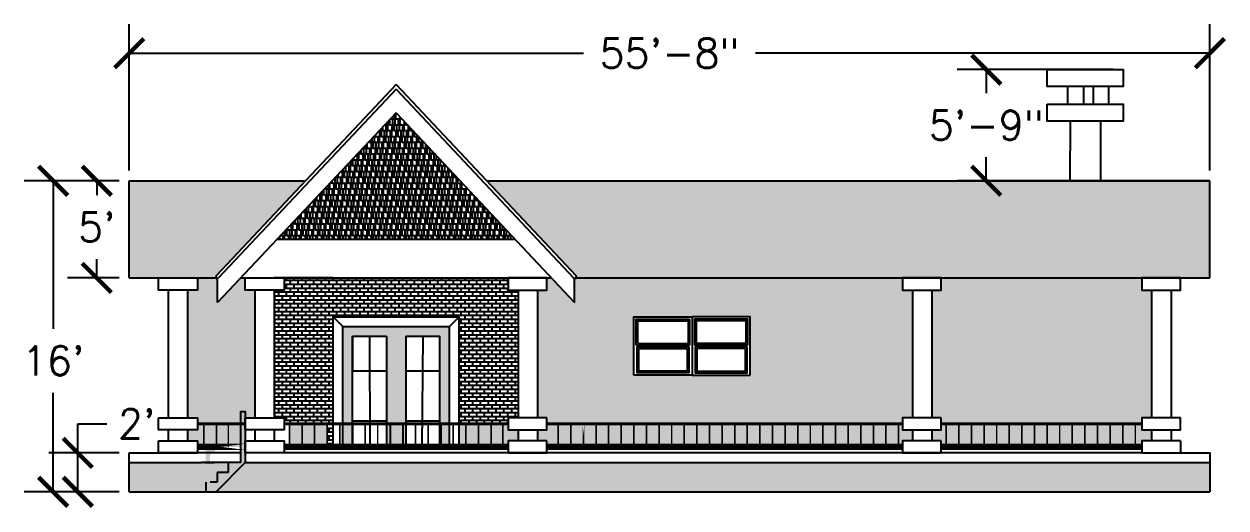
# Model space of a CAD drawing. Header units: inches. Extents: x 315 to 1194, y 262 to 1351.
# Drawn here: x 330 to 1073, y 1052 to 1351 of the extents above; entities that cross this region are included whole.
import ezdxf

# ---------------------------------------------------------------- set-up
doc = ezdxf.new("R2010")
doc.units = ezdxf.units.IN
doc.header["$MEASUREMENT"] = 0
doc.layers.get('0').update_dxf_attribs({"plot": 0})
doc.styles.get("Standard").update_dxf_attribs({"font": 'simplex.shx'})
doc.dimstyles.new('DIM', dxfattribs={"dimscale": 100, "dimtxt": 0.18, "dimasz": 0.18, "dimexe": 0.18, "dimexo": 0.0625, "dimgap": 0.09, "dimtad": 0, "dimtih": 1, "dimtoh": 1, "dimrnd": 1, "dimzin": 0, "dimdsep": 46, "dimlunit": 4, "dimtxsty": 'Standard', "dimblk": 'ARCHTICK', "dimcen": 0.09, "dimadec": 0, "dimazin": 0, "dimtfac": 1, "dimtofl": 0, "dimtmove": 0, "dimatfit": 3, "dimfxl": 1, "dimfrac": 1, "dimtolj": 1, "dimtzin": 0, "dimarcsym": 0})

# ---------------------------------------------------------------- blocks, each defined once
blk = doc.blocks.new('Window - Wood Frame 36 x 36 in.')
for p, q in [((1.5, 18.5), (34.5, 18.5)), ((2, 17.5), (34, 17.5)), ((2.5, 19.5), (33.5, 19.5)), ((3, 16.5), (33, 16.5))]:
    blk.add_line(p, q)
blk.add_lwpolyline([(0, 0), (0, 36), (36, 36), (36, 0)], close=True)
for points in [[(1.5, 18.5), (1.5, 34.5), (34.5, 34.5), (34.5, 18.5)], [(2.5, 19.5), (2.5, 33.5), (33.5, 33.5), (33.5, 19.5)], [(34, 17.5), (34, 1.5), (2, 1.5), (2, 17.5)], [(33, 16.5), (33, 2.5), (3, 2.5), (3, 16.5)]]:
    blk.add_lwpolyline(points)
blk = doc.blocks.new('_ArchTick')
at = {"color": 0, "linetype": 'ByBlock', "const_width": 0.15}
blk.add_lwpolyline([(-0.5, -0.5), (0.5, 0.5)], dxfattribs=at)
blk = doc.blocks.new('*D24')
at = {"color": 0, "lineweight": -2, "transparency": 16777216}
for p, q in [((394.76, 1260.47), (394.76, 1350.94)), ((1062.76, 1260.47), (1062.76, 1350.94)), ((394.76, 1332.94), (675.62, 1332.94)), ((1062.76, 1332.94), (781.9, 1332.94))]:
    blk.add_line(p, q, dxfattribs=at)
at = {"layer": 'Defpoints', "color": 0, "transparency": 16777216}
for p in [(1062.76, 1332.94), (394.76, 1254.22), (1062.76, 1254.22)]:
    blk.add_point(p, dxfattribs=at)
at = {"color": 0, "lineweight": -2, "transparency": 16777216, "xscale": 18, "yscale": 18, "zscale": 18, "rotation": 180}
blk.add_blockref('_ArchTick', (394.76, 1332.94), dxfattribs=at)
at = {"color": 0, "lineweight": -2, "transparency": 16777216, "xscale": 18, "yscale": 18, "zscale": 18}
blk.add_blockref('_ArchTick', (1062.76, 1332.94), dxfattribs=at)
at = {"color": 0, "transparency": 16777216, "insert": (728.76, 1332.94), "char_height": 18, "attachment_point": 5}
blk.add_mtext('\\A1;55\'-8"', dxfattribs=at)
blk = doc.blocks.new('*D25')
at = {"color": 0, "lineweight": -2, "transparency": 16777216}
for p, q in [((388.51, 1254.22), (329.75, 1254.22)), ((347.75, 1254.22), (347.75, 1162.82)), ((347.75, 1062.22), (347.75, 1123.39)), ((388.51, 1062.22), (329.75, 1062.22))]:
    blk.add_line(p, q, dxfattribs=at)
at = {"layer": 'Defpoints', "color": 0, "transparency": 16777216}
for p in [(394.76, 1254.22), (347.75, 1062.22), (394.76, 1062.22)]:
    blk.add_point(p, dxfattribs=at)
at = {"color": 0, "lineweight": -2, "transparency": 16777216, "xscale": 18, "yscale": 18, "zscale": 18}
for p, rotation in [((347.75, 1254.22), 90), ((347.75, 1062.22), 270)]:
    blk.add_blockref('_ArchTick', p, dxfattribs=dict(at, rotation=rotation))
at = {"color": 0, "transparency": 16777216, "insert": (347.75, 1143.1), "char_height": 18, "attachment_point": 5}
blk.add_mtext("\\A1;16'", dxfattribs=at)
blk = doc.blocks.new('*D26')
at = {"color": 0, "lineweight": -2, "transparency": 16777216}
for p, q in [((388.51, 1254.22), (356.71, 1254.22)), ((374.71, 1254.22), (374.71, 1245.34)), ((374.71, 1194.22), (374.71, 1205.91)), ((388.51, 1194.22), (356.71, 1194.22))]:
    blk.add_line(p, q, dxfattribs=at)
at = {"layer": 'Defpoints', "color": 0, "transparency": 16777216}
for p in [(374.71, 1254.22), (394.76, 1254.22), (394.76, 1194.22)]:
    blk.add_point(p, dxfattribs=at)
at = {"color": 0, "lineweight": -2, "transparency": 16777216, "xscale": 18, "yscale": 18, "zscale": 18}
for p, rotation in [((374.71, 1254.22), 90), ((374.71, 1194.22), 270)]:
    blk.add_blockref('_ArchTick', p, dxfattribs=dict(at, rotation=rotation))
at = {"color": 0, "transparency": 16777216, "insert": (374.71, 1225.63), "char_height": 18, "attachment_point": 5}
blk.add_mtext("\\A1;5'", dxfattribs=at)
blk = doc.blocks.new('*D29')
at = {"color": 0, "lineweight": -2, "transparency": 16777216}
for p, q in [((1002.96, 1322.83), (906.54, 1322.83)), ((924.54, 1322.83), (924.54, 1308.24)), ((924.54, 1254.22), (924.54, 1268.81)), ((1002.96, 1254.22), (906.54, 1254.22))]:
    blk.add_line(p, q, dxfattribs=at)
at = {"layer": 'Defpoints', "color": 0, "transparency": 16777216}
for p in [(1009.21, 1322.83), (924.54, 1254.22), (1009.21, 1254.22)]:
    blk.add_point(p, dxfattribs=at)
at = {"color": 0, "lineweight": -2, "transparency": 16777216, "xscale": 18, "yscale": 18, "zscale": 18}
for p, rotation in [((924.54, 1322.83), 90), ((924.54, 1254.22), 270)]:
    blk.add_blockref('_ArchTick', p, dxfattribs=dict(at, rotation=rotation))
at = {"color": 0, "transparency": 16777216, "insert": (924.54, 1288.52), "char_height": 18, "attachment_point": 5}
blk.add_mtext('\\A1;5\'-9"', dxfattribs=at)
blk = doc.blocks.new('*D30')
at = {"color": 0, "lineweight": -2, "transparency": 16777216}
for p, q in [((362.99, 1086.22), (362.99, 1104.22)), ((362.99, 1104.22), (380.99, 1104.22)), ((388.51, 1086.22), (344.99, 1086.22)), ((362.99, 1062.22), (362.99, 1086.22)), ((388.51, 1062.22), (344.99, 1062.22))]:
    blk.add_line(p, q, dxfattribs=at)
at = {"layer": 'Defpoints', "color": 0, "transparency": 16777216}
for p in [(362.99, 1086.22), (394.76, 1086.22), (394.76, 1062.22)]:
    blk.add_point(p, dxfattribs=at)
at = {"color": 0, "lineweight": -2, "transparency": 16777216, "xscale": 18, "yscale": 18, "zscale": 18}
for p, rotation in [((362.99, 1086.22), 90), ((362.99, 1062.22), 270)]:
    blk.add_blockref('_ArchTick', p, dxfattribs=dict(at, rotation=rotation))
at = {"color": 0, "transparency": 16777216, "insert": (399.41, 1104.22), "char_height": 18, "attachment_point": 5}
blk.add_mtext("\\A1;2'", dxfattribs=at)

msp = doc.modelspace()

# ---------------------------------------------------------------- hatches: boundary and pattern name
at = {"transparency": 33554687}
h = msp.add_hatch(dxfattribs=at)
h.set_pattern_fill('AR-RSHKE', color=256, scale=0.3)
h.paths.add_polyline_path([(559.755, 1296.221), (486.343, 1218.221), (633.167, 1218.221)])
h = msp.add_hatch()
h.set_pattern_fill('AR-RSHKE', color=256, scale=0.03)
edge = h.paths.add_edge_path()
edge.add_line((394.76, 1254.221), (503.746, 1254.221))
edge.add_line((394.76, 1194.221), (394.76, 1254.221))
at = {"transparency": 33554607}
h = msp.add_hatch(dxfattribs=at)
h.set_pattern_fill('AR-RSHKE', color=256, scale=0.3)
h.paths.add_polyline_path([(503.746, 1254.221), (394.76, 1254.221), (394.76, 1194.221), (448.566, 1194.221, -0.3965772), (448.566, 1195.591)])
h.paths.add_polyline_path([(1062.76, 1254.221), (615.763, 1254.221), (670.944, 1195.591, -0.3965772), (670.944, 1194.221), (1062.76, 1194.221)])
at = {"transparency": 33554577}
h = msp.add_hatch(dxfattribs=at)
h.set_pattern_fill('BRICK', color=256, scale=0.3)
h.paths.add_polyline_path([(1062.76, 1254.221), (615.763, 1254.221), (670.944, 1195.591, -0.3965772), (670.944, 1194.221), (1062.76, 1194.221)])
h.paths.add_polyline_path([(503.746, 1254.221), (394.76, 1254.221), (394.76, 1194.221), (448.566, 1194.221, -0.3965772), (448.566, 1195.591)])
at = {"transparency": 33554687}
h = msp.add_hatch(dxfattribs=at)
h.set_pattern_fill('AR-B816', color=256, scale=0.3)
h.paths.add_polyline_path([(472.337, 1186.731), (466.503, 1186.731), (466.503, 1194.221), (463.755, 1194.221), (449.413, 1178.982), (449.413, 1193.913, -0.2379477), (448.566, 1194.221), (436.889, 1194.221), (436.889, 1186.731), (430.76, 1186.731), (430.76, 1107.931), (436.889, 1107.931), (436.889, 1104.186), (462.796, 1104.186), (463.732, 1105.12), (463.732, 1111.792), (466.503, 1111.792), (466.503, 1107.931), (472.337, 1107.931)])
h.paths.add_polyline_path([(878.907, 1186.731), (872.778, 1186.731), (872.778, 1194.221), (670.944, 1194.221, -0.2379477), (670.097, 1193.913), (670.097, 1178.982), (655.755, 1194.221), (653.007, 1194.221), (653.007, 1186.731), (647.173, 1186.731), (647.173, 1107.931), (653.007, 1107.931), (653.007, 1104.186), (656.66, 1104.186), (657.064, 1104.186), (733.303, 1104.186), (872.778, 1104.186), (872.778, 1107.931), (878.907, 1107.931)])
h.paths.add_polyline_path([(778.683, 1170.221), (778.683, 1134.221), (742.683, 1134.221), (706.683, 1134.221), (706.683, 1170.221), (742.683, 1170.221)], flags=16)
h.paths.add_polyline_path([(777.183, 1168.721), (777.183, 1152.721), (744.183, 1152.721), (744.183, 1168.721)], flags=0)
h.paths.add_polyline_path([(776.183, 1167.721), (776.183, 1153.721), (745.183, 1153.721), (745.183, 1167.721)], flags=0)
h.paths.add_polyline_path([(776.683, 1151.721), (776.683, 1135.721), (744.683, 1135.721), (744.683, 1151.721)], flags=0)
h.paths.add_polyline_path([(775.683, 1150.721), (775.683, 1136.721), (745.683, 1136.721), (745.683, 1150.721)], flags=0)
h.paths.add_polyline_path([(741.183, 1168.721), (741.183, 1152.721), (708.183, 1152.721), (708.183, 1168.721)], flags=0)
h.paths.add_polyline_path([(740.183, 1167.721), (740.183, 1153.721), (709.183, 1153.721), (709.183, 1167.721)], flags=0)
h.paths.add_polyline_path([(740.683, 1151.721), (740.683, 1135.721), (708.683, 1135.721), (708.683, 1151.721)], flags=0)
h.paths.add_polyline_path([(739.683, 1150.721), (739.683, 1136.721), (709.683, 1136.721), (709.683, 1150.721)], flags=0)
h.paths.add_polyline_path([(1026.778, 1186.731), (1020.649, 1186.731), (1020.649, 1194.221), (896.741, 1194.221), (896.741, 1186.731), (890.907, 1186.731), (890.907, 1107.931), (896.741, 1107.931), (896.741, 1104.186), (1020.649, 1104.186), (1020.649, 1107.931), (1026.778, 1107.931)])
h.paths.add_polyline_path([(846.965, 1104.186), (839.172, 1104.186), (839.172, 1089.965), (846.965, 1089.965)])
h.paths.add_polyline_path([(854.757, 1104.186), (846.965, 1104.186), (846.965, 1089.965), (854.757, 1089.965)])
h.paths.add_polyline_path([(862.549, 1104.186), (854.757, 1104.186), (854.757, 1089.965), (862.549, 1089.965)])
h.paths.add_polyline_path([(870.342, 1104.186), (862.549, 1104.186), (862.549, 1089.965), (870.342, 1089.965)])
h.paths.add_polyline_path([(839.172, 1104.186), (831.38, 1104.186), (831.38, 1089.965), (839.172, 1089.965)])
h.paths.add_polyline_path([(831.38, 1104.186), (823.587, 1104.186), (823.587, 1089.965), (831.38, 1089.965)])
h.paths.add_polyline_path([(823.587, 1104.186), (815.795, 1104.186), (815.795, 1089.965), (823.587, 1089.965)])
h.paths.add_polyline_path([(815.795, 1104.186), (808.003, 1104.186), (808.003, 1089.965), (815.795, 1089.965)])
h.paths.add_polyline_path([(800.21, 1104.186), (792.418, 1104.186), (792.418, 1089.965), (800.21, 1089.965)])
h.paths.add_polyline_path([(808.003, 1104.186), (800.21, 1104.186), (800.21, 1089.965), (808.003, 1089.965)])
h.paths.add_polyline_path([(792.418, 1104.186), (784.626, 1104.186), (784.626, 1089.965), (792.418, 1089.965)])
h.paths.add_polyline_path([(784.626, 1104.186), (776.833, 1104.186), (776.833, 1089.965), (784.626, 1089.965)])
h.paths.add_polyline_path([(776.833, 1104.186), (769.041, 1104.186), (769.041, 1089.965), (776.833, 1089.965)])
h.paths.add_polyline_path([(761.249, 1104.186), (753.456, 1104.186), (753.456, 1089.965), (761.249, 1089.965)])
h.paths.add_polyline_path([(769.041, 1104.186), (761.249, 1104.186), (761.249, 1089.965), (769.041, 1089.965)])
h.paths.add_polyline_path([(753.456, 1104.186), (745.664, 1104.186), (745.664, 1089.965), (753.456, 1089.965)])
h.paths.add_polyline_path([(745.664, 1104.186), (737.872, 1104.186), (737.872, 1089.965), (745.664, 1089.965)])
h.paths.add_polyline_path([(737.872, 1104.186), (730.079, 1104.186), (730.079, 1089.965), (737.872, 1089.965)])
h.paths.add_polyline_path([(730.079, 1104.186), (722.287, 1104.186), (722.287, 1089.965), (730.079, 1089.965)])
h.paths.add_polyline_path([(722.287, 1104.186), (714.495, 1104.186), (714.495, 1089.965), (722.287, 1089.965)])
h.paths.add_polyline_path([(714.495, 1104.186), (706.702, 1104.186), (706.702, 1089.965), (714.495, 1089.965)])
h.paths.add_polyline_path([(706.702, 1104.186), (698.91, 1104.186), (698.91, 1089.965), (706.702, 1089.965)])
h.paths.add_polyline_path([(698.91, 1104.186), (691.118, 1104.186), (691.118, 1089.965), (698.91, 1089.965)])
h.paths.add_polyline_path([(691.118, 1104.186), (683.325, 1104.186), (683.325, 1089.965), (691.118, 1089.965)])
h.paths.add_polyline_path([(683.325, 1104.186), (675.533, 1104.186), (675.533, 1089.965), (683.325, 1089.965)])
h.paths.add_polyline_path([(675.533, 1104.186), (667.741, 1104.186), (667.741, 1089.965), (675.533, 1089.965)])
h.paths.add_polyline_path([(667.741, 1104.186), (659.948, 1104.186), (659.948, 1089.965), (667.741, 1089.965)])
h.paths.add_polyline_path([(659.948, 1104.186), (653.007, 1104.186), (653.007, 1100.442), (647.173, 1100.442), (647.173, 1093.71), (653.007, 1093.71), (653.007, 1089.965), (659.948, 1089.965)])
h.paths.add_polyline_path([(915.386, 1104.186), (907.593, 1104.186), (907.593, 1089.965), (915.386, 1089.965)])
h.paths.add_polyline_path([(923.178, 1104.186), (915.386, 1104.186), (915.386, 1089.965), (923.178, 1089.965)])
h.paths.add_polyline_path([(930.97, 1104.186), (923.178, 1104.186), (923.178, 1089.965), (930.97, 1089.965)])
h.paths.add_polyline_path([(938.763, 1104.186), (930.97, 1104.186), (930.97, 1089.965), (938.763, 1089.965)])
h.paths.add_polyline_path([(946.555, 1104.186), (938.763, 1104.186), (938.763, 1089.965), (946.555, 1089.965)])
h.paths.add_polyline_path([(954.347, 1104.186), (946.555, 1104.186), (946.555, 1089.965), (954.347, 1089.965)])
h.paths.add_polyline_path([(969.932, 1104.186), (962.14, 1104.186), (962.14, 1089.965), (969.932, 1089.965)])
h.paths.add_polyline_path([(962.14, 1104.186), (954.347, 1104.186), (954.347, 1089.965), (962.14, 1089.965)])
h.paths.add_polyline_path([(977.724, 1104.186), (969.932, 1104.186), (969.932, 1089.965), (977.724, 1089.965)])
h.paths.add_polyline_path([(985.517, 1104.186), (977.724, 1104.186), (977.724, 1089.965), (985.517, 1089.965)])
h.paths.add_polyline_path([(993.309, 1104.186), (985.517, 1104.186), (985.517, 1089.965), (993.309, 1089.965)])
h.paths.add_polyline_path([(1008.894, 1104.186), (1001.101, 1104.186), (1001.101, 1089.965), (1008.894, 1089.965)])
h.paths.add_polyline_path([(1001.101, 1104.186), (993.309, 1104.186), (993.309, 1089.965), (1001.101, 1089.965)])
h.paths.add_polyline_path([(1016.686, 1104.186), (1008.894, 1104.186), (1008.894, 1089.965), (1016.686, 1089.965)])
h.paths.add_polyline_path([(1026.778, 1100.442), (1020.649, 1100.442), (1020.649, 1104.186), (1016.686, 1104.186), (1016.686, 1089.965), (1020.649, 1089.965), (1020.649, 1093.71), (1026.778, 1093.71)])
h.paths.add_polyline_path([(899.801, 1104.186), (896.741, 1104.186), (896.741, 1100.442), (890.907, 1100.442), (890.907, 1093.71), (896.741, 1093.71), (896.741, 1089.965), (899.801, 1089.965)])
h.paths.add_polyline_path([(907.593, 1104.186), (899.801, 1104.186), (899.801, 1089.965), (907.593, 1089.965)])
h.paths.add_polyline_path([(878.907, 1100.442), (872.778, 1100.442), (872.778, 1104.186), (870.342, 1104.186), (870.342, 1089.965), (872.778, 1089.965), (872.778, 1093.71), (878.907, 1093.71)])
h.paths.add_polyline_path([(635.173, 1100.442), (629.043, 1100.442), (629.043, 1104.186), (625.754, 1104.186), (625.754, 1089.965), (629.043, 1089.965), (629.043, 1093.71), (635.173, 1093.71)])
h.paths.add_polyline_path([(625.754, 1104.186), (618.471, 1104.186), (618.471, 1089.965), (625.754, 1089.965)])
h.paths.add_polyline_path([(618.471, 1104.186), (610.678, 1104.186), (610.678, 1089.965), (614.374, 1089.965), (618.471, 1089.965)])
h.paths.add_polyline_path([(610.678, 1104.186), (602.886, 1104.186), (602.886, 1089.965), (610.678, 1089.965)])
h.paths.add_polyline_path([(602.886, 1104.186), (598.755, 1104.186), (598.755, 1089.965), (602.886, 1089.965)])
h.paths.add_polyline_path([(517.17, 1104.186), (509.378, 1104.186), (509.378, 1089.965), (517.17, 1089.965)])
h.paths.add_polyline_path([(509.378, 1104.186), (501.585, 1104.186), (501.585, 1089.965), (509.378, 1089.965)])
h.paths.add_polyline_path([(501.585, 1104.186), (493.793, 1104.186), (493.793, 1089.965), (501.585, 1089.965)])
h.paths.add_polyline_path([(440.931, 1104.186), (436.889, 1104.186), (436.889, 1100.442), (430.76, 1100.442), (430.76, 1093.71), (436.889, 1093.71), (436.889, 1089.965), (440.931, 1089.965)])
h.paths.add_polyline_path([(456.019, 1104.186), (448.723, 1104.186), (448.723, 1090.154), (456.019, 1097.429)])
h.paths.add_polyline_path([(448.723, 1104.186), (440.931, 1104.186), (440.931, 1089.965), (442.022, 1089.965), (442.022, 1093.792), (444.793, 1093.792), (444.793, 1089.965), (448.534, 1089.965), (448.723, 1090.154)])
h.paths.add_polyline_path([(463.732, 1103.214), (463.732, 1104.186), (462.796, 1104.186), (456.019, 1097.429), (456.019, 1089.965), (463.732, 1089.965)])
h.paths.add_polyline_path([(462.796, 1104.186), (456.019, 1104.186), (456.019, 1097.429)], flags=17)
h.paths.add_polyline_path([(456.019, 1095.968), (449.999, 1089.965), (456.019, 1089.965)])
h = msp.add_hatch(dxfattribs=at)
h.set_pattern_fill('AR-B816', color=256, scale=0.3)
h.paths.add_polyline_path([(635.173, 1186.731), (629.043, 1186.731), (629.043, 1194.221), (490.466, 1194.221), (490.466, 1186.731), (484.337, 1186.731), (484.337, 1107.931), (490.466, 1107.931), (490.466, 1104.186), (520.755, 1104.186), (520.755, 1170.221), (598.755, 1170.221), (598.755, 1104.186), (629.043, 1104.186), (629.043, 1107.931), (635.173, 1107.931)])
h.paths.add_polyline_path([(520.755, 1104.186), (517.17, 1104.186), (517.17, 1089.965), (520.755, 1089.965)])
h = msp.add_hatch(color=256)
h.dxf.hatch_style = 1
h.paths.add_polyline_path([(586.755, 1089.965), (592.755, 1089.965), (592.755, 1164.221), (526.755, 1164.221), (526.755, 1089.965), (532.755, 1089.965), (532.755, 1158.221), (553.755, 1158.221), (553.843, 1089.965), (565.843, 1089.965), (565.755, 1158.221), (586.755, 1158.221)])
h = msp.add_hatch(color=256, dxfattribs=at)
h.dxf.hatch_style = 1
h.paths.add_polyline_path([(466.503, 1080.221), (466.503, 1089.965), (463.732, 1089.965), (463.732, 1080.221), (455.944, 1080.221), (455.944, 1074.221), (449.038, 1074.221), (449.038, 1068.221), (444.793, 1068.221), (444.793, 1080.221), (442.022, 1080.221), (442.022, 1062.221), (444.793, 1062.221), (448.452, 1062.221)])
h.paths.add_polyline_path([(446.244, 1086.221), (442.022, 1086.221), (442.022, 1080.221), (444.793, 1080.221), (444.793, 1084.774)], flags=17)
h.paths.add_polyline_path([(444.793, 1089.965), (442.022, 1089.965), (442.022, 1086.221), (444.779, 1086.221), (444.793, 1086.234)], flags=17)
h.paths.add_polyline_path([(444.793, 1093.792), (442.022, 1093.792), (442.022, 1089.965), (444.793, 1089.965)])
h.paths.add_polyline_path([(463.732, 1103.456), (463.732, 1104.917), (448.723, 1090.154), (448.723, 1089.965), (449.999, 1089.965)])
h.paths.add_polyline_path([(449.999, 1089.965), (444.793, 1089.965), (444.793, 1086.221), (446.244, 1086.221)], flags=17)
h.paths.add_polyline_path([(466.503, 1111.792), (463.732, 1111.792), (463.732, 1104.186), (466.503, 1104.186)])
h.paths.add_polyline_path([(466.503, 1104.186), (463.732, 1104.186), (463.732, 1089.965), (466.503, 1089.965)])
at = {"transparency": 33554577}
h = msp.add_hatch(dxfattribs=at)
h.set_pattern_fill('AR-CONC', color=256, scale=0.3)
h.set_pattern_definition([(50, (0, 0), (2.1517805, -0.1882564), [0.225, -2.475]), (355, (0, 0), (-0.416254, 2.2565764), [0.18, -1.98]), (100.45144, (0.1793, -0.0157), (1.7355265, 2.06832), [0.1912206, -2.1034263]), (46.1842, (0, 0.6), (3.201724, -0.496558), [0.3375, -3.7125]), (96.63564, (0.2668, 0.5586), (2.803986, 2.922356), [0.286831, -3.155141]), (351.18416, (0, 0.6), (2.803986, 2.922356), [0.27, -2.97]), (21, (0.3, 0.45), (1.7907212, -1.2078567), [0.225, -2.475]), (326, (0.3, 0.45), (0.729946, 2.17545), [0.18, -1.98]), (71.45144, (0.4492, 0.3493), (2.520667, 0.9675935), [0.1912206, -2.1034263]), (37.5, (0, 0), (0.03647957, 0.99868156), [0, -1.956, 0, -2.01, 0, -1.9875]), (7.5, (0, 0), (0.7892086, 1.1832351), [0, -1.146, 0, -1.911, 0, -0.7575]), (327.5, (-0.669, 0), (1.6014673, -0.0676646), [0, -0.75, 0, -2.34, 0, -3.105]), (317.5, (-0.969, 0), (1.7495585, 0.300315), [0, -0.975, 0, -1.554, 0, -2.205])])
h.paths.add_polyline_path([(1062.76, 1062.221), (1062.76, 1080.221), (466.503, 1080.221), (448.452, 1062.221)])
h.paths.add_polyline_path([(442.022, 1062.221), (442.022, 1080.221), (441.306, 1080.221), (439.413, 1080.221), (394.76, 1080.221), (394.76, 1062.221)])
h.paths.add_polyline_path([(455.944, 1074.221), (455.944, 1080.221), (444.793, 1080.221), (444.793, 1068.221), (449.038, 1068.221), (449.038, 1074.221)])

# ---------------------------------------------------------------- linework, layer by layer
for p, q in [((559.755, 1313.729), (448.566, 1195.591)), ((559.755, 1310.811), (450.022, 1194.221)), ((559.755, 1313.729), (670.944, 1195.591)), ((559.755, 1310.811), (669.487, 1194.221)), ((974.788, 1311.994), (974.788, 1301.446)), ((984.564, 1311.994), (984.564, 1301.446)), ((990.564, 1311.994), (990.564, 1301.446)), ((1000.1, 1311.994), (1000.188, 1301.446)), ((559.755, 1296.221), (449.413, 1178.982)), ((559.755, 1296.221), (670.097, 1178.982)), ((976.489, 1290.98), (976.14, 1254.221)), ((995.384, 1290.98), (976.489, 1290.98)), ((995.384, 1254.221), (995.384, 1290.98)), ((394.76, 1254.221), (503.746, 1254.221)), ((394.76, 1194.221), (394.76, 1254.221)), ((615.763, 1254.221), (1062.76, 1254.221)), ((1062.76, 1254.221), (995.384, 1254.221)), ((1062.76, 1194.221), (1062.76, 1254.221)), ((486.343, 1218.221), (633.167, 1218.221)), ((394.76, 1194.221), (448.566, 1194.221)), ((449.413, 1178.982), (449.413, 1193.913)), ((463.755, 1194.221), (655.755, 1194.221)), ((520.755, 1194.221), (484.337, 1194.221)), ((670.097, 1178.982), (670.097, 1193.913)), ((670.944, 1194.221), (1062.76, 1194.221)), ((418.76, 1186.731), (418.76, 1107.931)), ((430.76, 1186.731), (430.76, 1107.931)), ((472.337, 1186.731), (472.337, 1107.931)), ((484.337, 1186.731), (484.337, 1107.931)), ((635.173, 1186.731), (635.173, 1107.931)), ((647.173, 1186.731), (647.173, 1107.931)), ((878.907, 1186.731), (878.907, 1107.931)), ((890.907, 1186.731), (890.907, 1107.931)), ((1026.778, 1186.731), (1026.778, 1107.931)), ((1038.778, 1186.731), (1038.778, 1107.931)), ((520.755, 1170.221), (598.755, 1170.221)), ((520.755, 1089.965), (520.755, 1170.221)), ((520.755, 1170.221), (526.755, 1164.221)), ((598.755, 1170.221), (592.755, 1164.221)), ((598.755, 1089.965), (598.755, 1170.221)), ((526.755, 1089.965), (526.755, 1164.221)), ((526.755, 1164.221), (592.755, 1164.221)), ((592.755, 1089.965), (592.755, 1164.221)), ((532.755, 1158.221), (553.755, 1158.221)), ((532.755, 1089.965), (532.755, 1158.221)), ((532.755, 1158.221), (532.755, 1136.857)), ((532.755, 1158.221), (532.755, 1136.857)), ((543.255, 1158.221), (543.4, 1089.965)), ((553.755, 1158.221), (553.843, 1089.965)), ((565.755, 1158.221), (565.843, 1089.965)), ((565.755, 1158.221), (586.755, 1158.221)), ((576.255, 1158.221), (575.589, 1089.965)), ((586.755, 1089.965), (586.755, 1158.221)), ((532.755, 1136.857), (553.783, 1136.891)), ((565.708, 1136.861), (586.736, 1136.895)), ((418.76, 1100.442), (418.76, 1093.71)), ((430.76, 1100.442), (430.76, 1093.71)), ((436.889, 1104.186), (462.652, 1104.186)), ((472.337, 1100.442), (472.337, 1093.71)), ((484.337, 1100.442), (484.337, 1093.71)), ((490.466, 1104.186), (629.043, 1104.186)), ((532.82, 1106.053), (553.848, 1106.086)), ((565.774, 1106.057), (586.801, 1106.09)), ((635.173, 1100.442), (635.173, 1093.71)), ((647.173, 1100.442), (647.173, 1093.71)), ((878.907, 1100.442), (878.907, 1093.71)), ((890.907, 1100.442), (890.907, 1093.71)), ((896.741, 1104.186), (1020.649, 1104.186)), ((1026.778, 1100.442), (1026.778, 1093.71)), ((1038.778, 1100.442), (1038.778, 1093.71)), ((1044.612, 1093.71), (1044.705, 1086.221)), ((394.76, 1062.221), (394.76, 1086.221)), ((394.76, 1086.221), (436.889, 1086.221)), ((463.732, 1086.221), (436.889, 1086.221)), ((454.334, 1086.221), (454.334, 1086.221)), ((454.334, 1086.221), (454.334, 1086.221)), ((463.732, 1086.221), (459.306, 1086.221)), ((463.732, 1086.221), (463.486, 1086.221)), ((629.043, 1086.221), (490.466, 1086.221)), ((896.741, 1086.221), (629.043, 1086.221)), ((1020.649, 1086.221), (896.741, 1086.221)), ((394.76, 1080.221), (439.413, 1080.221)), ((463.732, 1080.221), (439.413, 1080.221)), ((441.306, 1080.221), (447.306, 1080.221)), ((463.486, 1080.221), (455.944, 1080.221)), ((466.503, 1080.221), (1062.76, 1080.221)), ((442.038, 1068.221), (442.022, 1062.221)), ((394.76, 1062.221), (1062.76, 1062.221))]:
    msp.add_line(p, q)
for points in [[(962.167, 1322.826), (1009.215, 1322.826), (1009.215, 1312.341), (962.167, 1312.341)], [(962.167, 1301.446), (1009.215, 1301.446), (1009.215, 1290.961), (962.167, 1290.961)], [(1062.76, 1254.221), (995.384, 1254.221), (995.384, 1254.221), (1062.76, 1254.221)], [(412.925, 1194.221), (436.889, 1194.221), (436.889, 1186.731), (412.925, 1186.731)], [(466.503, 1194.221), (490.466, 1194.221), (490.466, 1186.731), (466.503, 1186.731)], [(653.007, 1194.221), (629.043, 1194.221), (629.043, 1186.731), (653.007, 1186.731)], [(896.741, 1194.221), (872.778, 1194.221), (872.778, 1186.731), (896.741, 1186.731)], [(1044.612, 1194.221), (1020.649, 1194.221), (1020.649, 1186.731), (1044.612, 1186.731)], [(412.925, 1107.931), (436.889, 1107.931), (436.889, 1100.442), (412.925, 1100.442)], [(466.503, 1107.931), (490.466, 1107.931), (490.466, 1100.442), (466.503, 1100.442)], [(653.007, 1107.931), (629.043, 1107.931), (629.043, 1100.442), (653.007, 1100.442)], [(896.741, 1107.931), (872.778, 1107.931), (872.778, 1100.442), (896.741, 1100.442)], [(1044.612, 1107.931), (1020.649, 1107.931), (1020.649, 1100.442), (1044.612, 1100.442)], [(412.925, 1093.71), (436.889, 1093.71), (436.889, 1086.221), (412.925, 1086.221)], [(466.503, 1093.71), (490.466, 1093.71), (490.466, 1086.221), (466.503, 1086.221)], [(653.007, 1093.71), (629.043, 1093.71), (629.043, 1086.221), (653.007, 1086.221)], [(896.741, 1093.71), (872.778, 1093.71), (872.778, 1086.221), (896.741, 1086.221)]]:
    msp.add_lwpolyline(points, close=True)
for points in [[(463.732, 1080.221), (463.732, 1111.792), (466.503, 1111.792), (466.503, 1080.221)], [(466.503, 1107.883), (466.557, 1107.937)], [(532.755, 1104.186), (532.755, 1089.965)], [(556.132, 1104.186), (556.132, 1089.965)], [(563.924, 1104.186), (563.924, 1089.965)], [(587.301, 1104.186), (587.301, 1089.965)], [(691.118, 1104.186), (688.758, 1104.186)], [(1044.612, 1093.71), (1020.649, 1093.71), (1020.649, 1086.221), (1062.76, 1086.221), (1062.76, 1062.221)], [(466.503, 1080.221), (448.452, 1062.221)], [(455.944, 1080.221), (455.944, 1074.221)], [(455.944, 1074.221), (449.038, 1074.221)], [(449.038, 1074.221), (449.038, 1068.221)], [(449.038, 1068.221), (444.793, 1068.221)]]:
    msp.add_lwpolyline(points)
for points, const_width in [([(436.889, 1104.186), (466.503, 1104.186)], 2), ([(437.293, 1104.186), (466.503, 1104.186)], 2), ([(440.931, 1104.186), (440.931, 1089.965)], 1), ([(448.723, 1104.186), (448.723, 1089.965)], 1), ([(456.019, 1104.186), (456.019, 1089.965)], 1), ([(463.732, 1089.965), (463.732, 1103.214)], 1), ([(490.466, 1104.186), (629.043, 1104.186)], 2), ([(490.466, 1104.186), (629.043, 1104.186)], 2), ([(493.793, 1104.186), (493.793, 1089.965)], 1), ([(501.585, 1104.186), (501.585, 1089.965)], 1), ([(509.378, 1104.186), (509.378, 1089.965)], 1), ([(513.532, 1104.186), (629.043, 1104.186)], 2), ([(517.17, 1104.186), (517.17, 1089.965)], 1), ([(524.962, 1104.186), (524.962, 1089.965)], 1), ([(540.547, 1104.186), (540.547, 1089.965)], 1), ([(548.339, 1104.186), (548.339, 1089.965)], 1), ([(571.717, 1104.186), (571.717, 1089.965)], 1), ([(579.509, 1104.186), (579.509, 1089.965)], 1), ([(595.094, 1104.186), (595.094, 1089.965)], 1), ([(602.886, 1104.186), (602.886, 1089.965)], 1), ([(610.678, 1104.186), (610.678, 1089.965)], 1), ([(618.471, 1104.186), (618.471, 1089.965)], 1), ([(625.754, 1104.659), (625.754, 1090.438)], 1), ([(653.007, 1104.186), (872.778, 1104.186)], 2), ([(653.007, 1104.186), (656.66, 1104.186)], 2), ([(653.007, 1104.186), (657.064, 1104.186)], 2), ([(653.007, 1104.186), (733.303, 1104.186)], 2), ([(659.948, 1104.186), (659.948, 1089.965)], 1), ([(667.741, 1104.186), (667.741, 1089.965)], 1), ([(683.325, 1104.186), (683.325, 1089.965)], 1), ([(691.118, 1104.186), (691.118, 1089.965)], 1), ([(698.91, 1104.186), (698.91, 1089.965)], 1), ([(706.702, 1104.186), (706.702, 1089.965)], 1), ([(714.495, 1104.186), (714.495, 1089.965)], 1), ([(722.287, 1104.186), (722.287, 1089.965)], 1), ([(730.079, 1104.186), (730.079, 1089.965)], 1), ([(737.872, 1104.186), (737.872, 1089.965)], 1), ([(745.664, 1104.186), (745.664, 1089.965)], 1), ([(753.456, 1104.186), (753.456, 1089.965)], 1), ([(761.249, 1104.186), (761.249, 1089.965)], 1), ([(769.041, 1104.186), (769.041, 1089.965)], 1), ([(776.833, 1104.186), (776.833, 1089.965)], 1), ([(784.626, 1104.186), (784.626, 1089.965)], 1), ([(792.418, 1104.186), (792.418, 1089.965)], 1), ([(800.21, 1104.186), (800.21, 1089.965)], 1), ([(800.878, 1104.186), (872.778, 1104.186)], 2), ([(808.003, 1104.186), (808.003, 1089.965)], 1), ([(815.795, 1104.186), (815.795, 1089.965)], 1), ([(823.587, 1104.186), (823.587, 1089.965)], 1), ([(831.38, 1104.186), (831.38, 1089.965)], 1), ([(839.172, 1104.186), (839.172, 1089.965)], 1), ([(846.965, 1104.186), (846.965, 1089.965)], 1), ([(854.757, 1104.186), (854.757, 1089.965)], 1), ([(862.549, 1104.186), (862.549, 1089.965)], 1), ([(870.342, 1104.186), (870.342, 1089.965)], 1), ([(896.741, 1104.186), (1020.649, 1104.186)], 2), ([(899.801, 1104.186), (899.801, 1089.965)], 1), ([(907.593, 1104.186), (907.593, 1089.965)], 1), ([(915.386, 1104.186), (915.386, 1089.965)], 1), ([(923.178, 1104.186), (923.178, 1089.965)], 1), ([(930.97, 1104.186), (930.97, 1089.965)], 1), ([(938.763, 1104.186), (938.763, 1089.965)], 1), ([(946.555, 1104.186), (946.555, 1089.965)], 1), ([(954.347, 1104.186), (954.347, 1089.965)], 1), ([(962.14, 1104.186), (962.14, 1089.965)], 1), ([(969.932, 1104.186), (969.932, 1089.965)], 1), ([(977.724, 1104.186), (977.724, 1089.965)], 1), ([(985.517, 1104.186), (985.517, 1089.965)], 1), ([(993.309, 1104.186), (993.309, 1089.965)], 1), ([(1001.101, 1104.186), (1001.101, 1089.965)], 1), ([(1008.894, 1104.186), (1008.894, 1089.965)], 1), ([(1016.686, 1104.186), (1016.686, 1089.965)], 1), ([(614.374, 1089.965), (490.466, 1089.965)], 3.752), ([(628.779, 1089.965), (504.871, 1089.965)], 3.752), ([(776.691, 1089.965), (652.783, 1089.965)], 3.752), ([(872.778, 1089.965), (750.396, 1089.965)], 3.752), ([(1020.649, 1089.965), (896.741, 1089.965)], 3.752), ([(450.091, 1074.221), (449.038, 1071.837)], 0.000704)]:
    msp.add_lwpolyline(points, dxfattribs=dict(const_width=const_width))
for points, const_width in [([(675.533, 1104.186), (675.533, 1089.965)], 1), ([(466.503, 1089.965), (436.889, 1089.965)], 3.784)]:
    msp.add_lwpolyline(points, close=True, dxfattribs=dict(const_width=const_width))
for centre, start, end in [((449.294, 1194.906), 136.735705, 316.735705), ((670.216, 1194.906), 223.264295, 43.264295)]:
    msp.add_arc(centre, 1, start, end)

# ---------------------------------------------------------------- block references
msp.add_blockref('Window - Wood Frame 36 x 36 in.', (706.683, 1134.221))
at = {"xscale": -1}
msp.add_blockref('Window - Wood Frame 36 x 36 in.', (778.683, 1134.221), dxfattribs=at)

# ---------------------------------------------------------------- dimensions: what is measured, and where the dimension line sits
dim = msp.add_linear_dim(base=(1062.76, 1332.943), p1=(394.76, 1254.221), p2=(1062.76, 1254.221), dimstyle='DIM')
dim.commit()
dim.dimension.update_dxf_attribs({"geometry": '*D24', "text_midpoint": (728.76, 1332.943)})
for base, p1, p2, picture, middle in [((924.5376, 1254.2206), (1009.2149, 1322.8262), (1009.2149, 1254.2206), '*D29', (924.5376, 1288.5234)), ((362.985, 1086.221), (394.76, 1062.221), (394.76, 1086.221), '*D30', (399.414, 1104.221))]:
    dim = msp.add_linear_dim(base=base, p1=p1, p2=p2, angle=90, dimstyle='DIM')
    dim.commit()
    dim.dimension.update_dxf_attribs({"geometry": picture, "text_midpoint": middle})
for base, p1, p2, picture, middle in [((347.749, 1062.221), (394.76, 1254.221), (394.76, 1062.221), '*D25', (347.749, 1143.103)), ((374.705, 1254.221), (394.76, 1194.221), (394.76, 1254.221), '*D26', (374.705, 1225.625))]:
    dim = msp.add_linear_dim(base=base, p1=p1, p2=p2, angle=90, dimstyle='DIM')
    dim.commit()
    dim.dimension.update_dxf_attribs({"geometry": picture, "text_midpoint": middle, "dimtype": 160})

doc.saveas('drawing.dxf')
